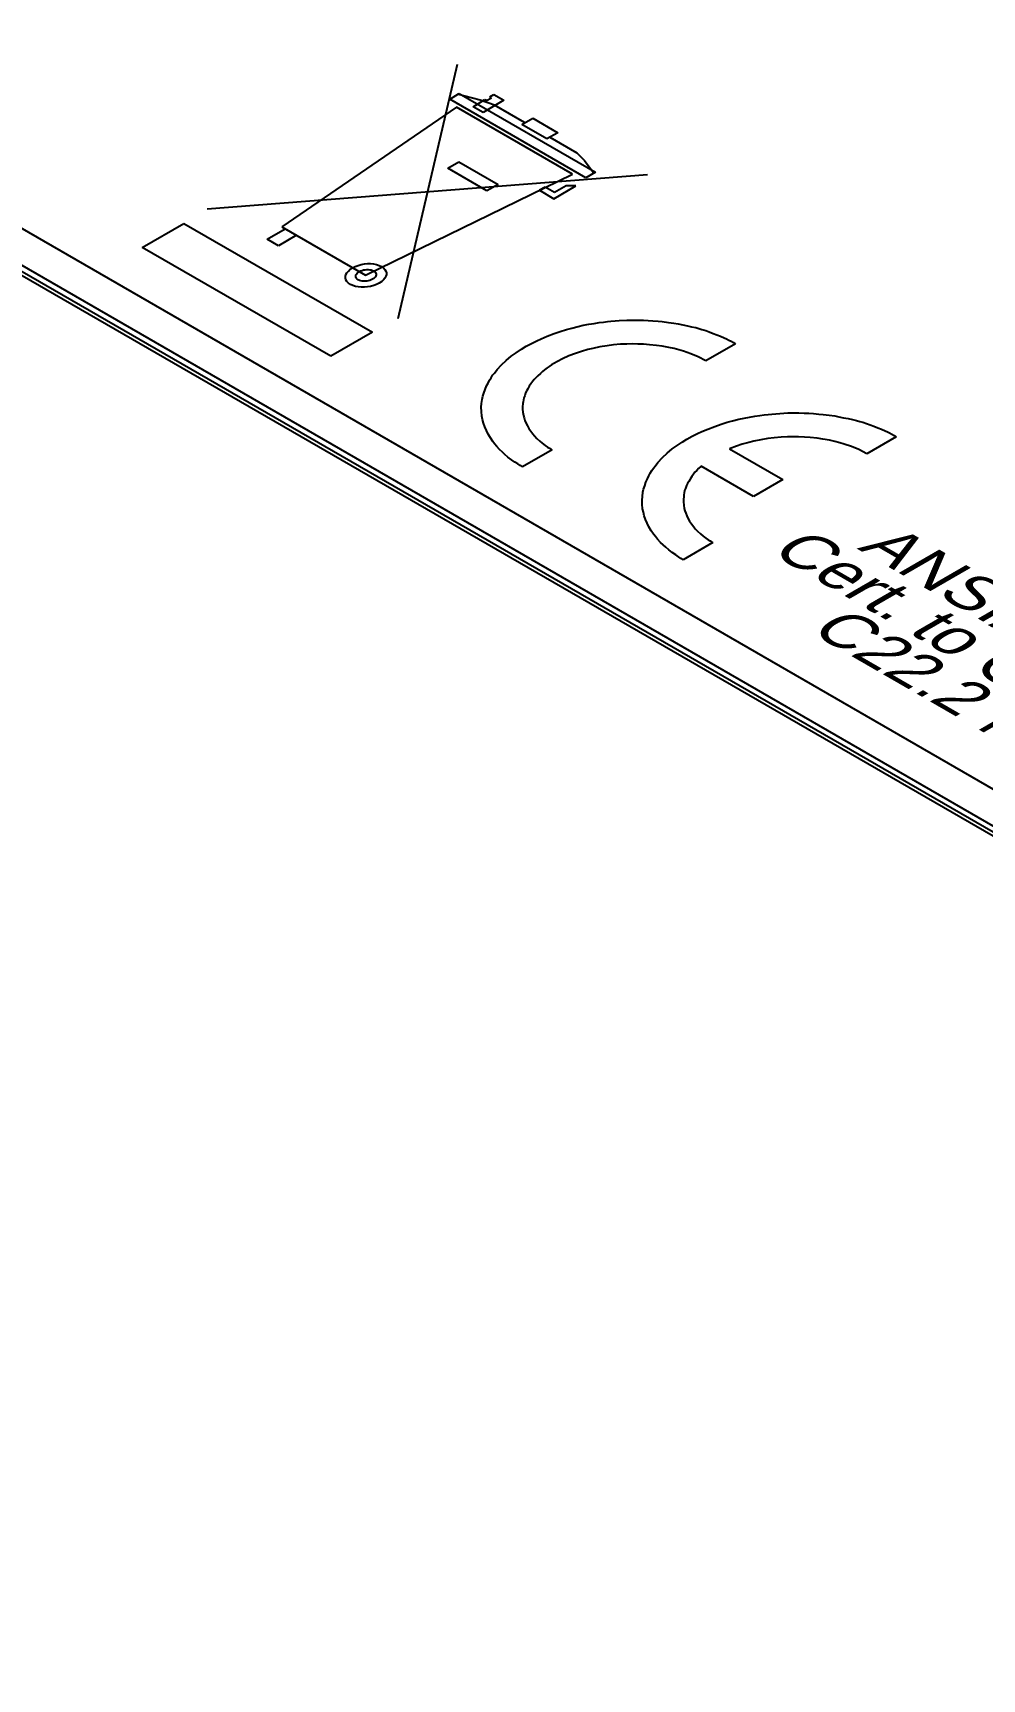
# Model space of a CAD drawing. Header units: inches. Extents: x 2.5 to 102.3, y 2 to 82.2.
# Drawn here: x 62.176 to 62.877, y 51.77 to 52.986 of the extents above; entities that cross this region are included whole.
import ezdxf

# ---------------------------------------------------------------- set-up
doc = ezdxf.new("R2010")
doc.units = ezdxf.units.IN
doc.header["$MEASUREMENT"] = 0
doc.layers.add('LABEL', color=2, linetype='Continuous')
doc.styles.add('Arial', font='arial.ttf')

msp = doc.modelspace()

# ---------------------------------------------------------------- linework, layer by layer
for p, q in [((64.5856, 51.4105), (14.7702, 80.1684)), ((64.59, 51.4109), (14.7746, 80.1687)), ((63.9424, 51.7893), (15.4455, 79.786))]:
    msp.add_line(p, q)
at = {"layer": 'LABEL'}
for p, q in [((60.3504, 53.8904), (63.1004, 52.3026)), ((62.4889, 52.9623), (62.4451, 52.7745)), ((62.4835, 52.9367), (62.4906, 52.9408)), ((62.584, 52.8787), (62.4835, 52.9367)), ((62.5059, 52.936), (62.4891, 52.9403)), ((62.4906, 52.9408), (62.5911, 52.8828)), ((62.5008, 52.9311), (62.5095, 52.9364)), ((62.5008, 52.9311), (62.5095, 52.9364)), ((62.5167, 52.9323), (62.5059, 52.936)), ((62.5235, 52.936), (62.5082, 52.9268)), ((62.5235, 52.936), (62.5082, 52.9268)), ((62.5095, 52.9364), (62.5108, 52.9357)), ((62.5095, 52.9364), (62.5108, 52.9357)), ((62.5108, 52.9357), (62.5144, 52.9378)), ((62.5108, 52.9357), (62.5144, 52.9378)), ((62.5132, 52.9385), (62.5162, 52.9402)), ((62.5132, 52.9385), (62.5162, 52.9402)), ((62.5144, 52.9378), (62.5132, 52.9385)), ((62.5144, 52.9378), (62.5132, 52.9385)), ((62.5162, 52.9402), (62.5235, 52.936)), ((62.5162, 52.9402), (62.5235, 52.936)), ((62.5387, 52.9196), (62.5167, 52.9323)), ((62.4886, 52.9308), (62.3595, 52.8424)), ((62.5742, 52.8814), (62.4886, 52.9308)), ((62.5082, 52.9268), (62.5008, 52.9311)), ((62.5082, 52.9268), (62.5008, 52.9311)), ((62.5368, 52.9179), (62.5449, 52.9226)), ((62.5449, 52.9226), (62.5634, 52.9119)), ((62.5553, 52.9073), (62.5368, 52.9179)), ((62.5634, 52.9119), (62.5553, 52.9073)), ((62.5575, 52.9087), (62.5773, 52.8972)), ((62.5773, 52.8972), (62.583, 52.8915)), ((62.482, 52.8857), (62.4902, 52.8905)), ((62.5109, 52.869), (62.482, 52.8857)), ((62.4902, 52.8905), (62.5192, 52.8738)), ((62.583, 52.8915), (62.5902, 52.8819)), ((62.5911, 52.8828), (62.584, 52.8787)), ((62.3043, 52.8557), (62.6296, 52.881)), ((62.4214, 52.8067), (62.5742, 52.8814)), ((62.5192, 52.8738), (62.5109, 52.869)), ((62.5539, 52.8718), (62.5497, 52.8694)), ((62.5539, 52.8718), (62.5497, 52.8694)), ((62.5609, 52.8678), (62.5539, 52.8718)), ((62.5609, 52.8678), (62.5539, 52.8718)), ((62.5604, 52.8632), (62.5766, 52.8726)), ((62.5604, 52.8632), (62.5766, 52.8726)), ((62.5694, 52.8726), (62.5609, 52.8678)), ((62.5694, 52.8726), (62.5609, 52.8678)), ((62.5766, 52.8726), (62.5694, 52.8726)), ((62.5766, 52.8726), (62.5694, 52.8726)), ((62.5497, 52.8694), (62.5604, 52.8632)), ((62.5497, 52.8694), (62.5604, 52.8632)), ((62.2565, 52.8272), (62.2872, 52.845)), ((62.2872, 52.845), (62.4264, 52.7646)), ((62.3487, 52.8333), (62.362, 52.841)), ((62.3703, 52.8362), (62.357, 52.8285)), ((62.3595, 52.8424), (62.4214, 52.8067)), ((62.362, 52.841), (62.3703, 52.8362)), ((62.3957, 52.7469), (62.2565, 52.8272)), ((62.357, 52.8285), (62.3487, 52.8333)), ((62.4076, 52.8085), (62.4087, 52.8098)), ((62.4087, 52.8098), (62.4101, 52.8111)), ((62.4101, 52.8111), (62.4118, 52.8122)), ((62.4118, 52.8122), (62.4138, 52.8132)), ((62.4138, 52.8132), (62.4159, 52.814)), ((62.4159, 52.814), (62.4182, 52.8146)), ((62.4167, 52.8094), (62.4177, 52.8099)), ((62.4177, 52.8099), (62.4188, 52.8103)), ((62.4182, 52.8146), (62.4205, 52.8151)), ((62.4188, 52.8103), (62.4199, 52.8106)), ((62.4199, 52.8106), (62.4211, 52.8108)), ((62.4205, 52.8151), (62.4228, 52.8153)), ((62.4211, 52.8108), (62.4222, 52.8109)), ((62.4222, 52.8109), (62.4234, 52.8109)), ((62.4228, 52.8153), (62.4251, 52.8153)), ((62.4234, 52.8109), (62.4245, 52.8108)), ((62.4245, 52.8108), (62.4255, 52.8106)), ((62.4251, 52.8153), (62.4273, 52.815)), ((62.4255, 52.8106), (62.4265, 52.8103)), ((62.4265, 52.8103), (62.4274, 52.8099)), ((62.4273, 52.815), (62.4294, 52.8146)), ((62.4274, 52.8099), (62.4281, 52.8094)), ((62.4294, 52.8146), (62.4314, 52.814)), ((62.4314, 52.814), (62.4331, 52.8132)), ((62.4331, 52.8132), (62.4346, 52.8122)), ((62.4346, 52.8122), (62.4357, 52.811)), ((62.4357, 52.811), (62.4364, 52.8098)), ((62.4364, 52.8098), (62.4368, 52.8085)), ((62.4066, 52.8059), (62.4069, 52.8072)), ((62.4066, 52.8045), (62.4066, 52.8059)), ((62.4069, 52.8033), (62.4066, 52.8045)), ((62.4069, 52.8072), (62.4076, 52.8085)), ((62.4076, 52.802), (62.4069, 52.8033)), ((62.4087, 52.8009), (62.4076, 52.802)), ((62.4102, 52.7999), (62.4087, 52.8009)), ((62.4119, 52.7991), (62.4102, 52.7999)), ((62.4139, 52.7984), (62.4119, 52.7991)), ((62.416, 52.798), (62.4139, 52.7984)), ((62.4141, 52.8062), (62.4143, 52.8069)), ((62.4141, 52.8055), (62.4141, 52.8062)), ((62.4143, 52.8049), (62.4141, 52.8055)), ((62.4143, 52.8069), (62.4146, 52.8075)), ((62.4146, 52.8043), (62.4143, 52.8049)), ((62.4146, 52.8075), (62.4152, 52.8082)), ((62.4152, 52.8037), (62.4146, 52.8043)), ((62.4152, 52.8082), (62.4159, 52.8088)), ((62.4159, 52.8032), (62.4152, 52.8037)), ((62.4159, 52.8088), (62.4167, 52.8094)), ((62.4168, 52.8028), (62.4159, 52.8032)), ((62.4182, 52.7978), (62.416, 52.798)), ((62.4178, 52.8025), (62.4168, 52.8028)), ((62.4188, 52.8023), (62.4178, 52.8025)), ((62.4205, 52.7978), (62.4182, 52.7978)), ((62.4199, 52.8022), (62.4188, 52.8023)), ((62.4211, 52.8022), (62.4199, 52.8022)), ((62.4228, 52.798), (62.4205, 52.7978)), ((62.4222, 52.8023), (62.4211, 52.8022)), ((62.4234, 52.8025), (62.4222, 52.8023)), ((62.4251, 52.7984), (62.4228, 52.798)), ((62.4245, 52.8028), (62.4234, 52.8025)), ((62.4256, 52.8032), (62.4245, 52.8028)), ((62.4274, 52.799), (62.4251, 52.7984)), ((62.4266, 52.8037), (62.4256, 52.8032)), ((62.4274, 52.8043), (62.4266, 52.8037)), ((62.4281, 52.8049), (62.4274, 52.8043)), ((62.4295, 52.7998), (62.4274, 52.799)), ((62.4281, 52.8094), (62.4287, 52.8088)), ((62.4287, 52.8055), (62.4281, 52.8049)), ((62.4287, 52.8088), (62.429, 52.8082)), ((62.429, 52.8062), (62.4287, 52.8055)), ((62.429, 52.8082), (62.4292, 52.8075)), ((62.4292, 52.8069), (62.429, 52.8062)), ((62.4292, 52.8075), (62.4292, 52.8069)), ((62.4315, 52.8008), (62.4295, 52.7998)), ((62.4333, 52.802), (62.4315, 52.8008)), ((62.4346, 52.8032), (62.4333, 52.802)), ((62.4357, 52.8045), (62.4346, 52.8032)), ((62.4364, 52.8059), (62.4357, 52.8045)), ((62.4368, 52.8072), (62.4364, 52.8059)), ((62.4368, 52.8085), (62.4368, 52.8072)), ((62.6086, 52.7732), (62.6144, 52.7735)), ((62.6144, 52.7735), (62.6185, 52.7736)), ((62.6185, 52.7736), (62.6225, 52.7736)), ((62.6225, 52.7736), (62.6265, 52.7735)), ((62.6265, 52.7735), (62.6301, 52.7733)), ((62.6301, 52.7733), (62.6334, 52.7731)), ((62.4264, 52.7646), (62.3957, 52.7469)), ((62.5511, 52.7598), (62.5554, 52.7617)), ((62.5554, 52.7617), (62.5606, 52.7636)), ((62.5606, 52.7636), (62.5651, 52.7652)), ((62.5651, 52.7652), (62.5697, 52.7666)), ((62.5697, 52.7666), (62.5736, 52.7676)), ((62.5736, 52.7676), (62.5783, 52.7689)), ((62.5783, 52.7689), (62.5821, 52.7697)), ((62.5821, 52.7697), (62.5862, 52.7705)), ((62.5862, 52.7705), (62.5902, 52.7711)), ((62.5902, 52.7711), (62.5938, 52.7718)), ((62.5938, 52.7718), (62.5971, 52.7721)), ((62.5971, 52.7721), (62.6, 52.7725)), ((62.6, 52.7725), (62.6025, 52.7728)), ((62.6025, 52.7728), (62.6057, 52.773)), ((62.6057, 52.773), (62.6086, 52.7732)), ((62.6334, 52.7731), (62.6374, 52.7728)), ((62.6374, 52.7728), (62.6405, 52.7725)), ((62.6405, 52.7725), (62.645, 52.7719)), ((62.645, 52.7719), (62.6491, 52.7713)), ((62.6491, 52.7713), (62.6522, 52.7708)), ((62.6522, 52.7708), (62.6557, 52.7701)), ((62.6557, 52.7701), (62.659, 52.7694)), ((62.659, 52.7694), (62.6621, 52.7687)), ((62.6621, 52.7687), (62.6652, 52.768)), ((62.6652, 52.768), (62.6676, 52.7673)), ((62.6676, 52.7673), (62.6698, 52.7667)), ((62.6698, 52.7667), (62.6727, 52.7658)), ((62.6727, 52.7658), (62.6752, 52.7649)), ((62.6752, 52.7649), (62.678, 52.7637)), ((62.678, 52.7637), (62.6808, 52.7627)), ((62.6808, 52.7627), (62.6836, 52.7616)), ((62.6836, 52.7616), (62.6863, 52.7604)), ((62.529, 52.747), (62.5327, 52.7495)), ((62.5327, 52.7495), (62.5365, 52.752)), ((62.5365, 52.752), (62.54, 52.7542)), ((62.54, 52.7542), (62.5439, 52.7563)), ((62.5439, 52.7563), (62.5478, 52.7583)), ((62.5478, 52.7583), (62.5511, 52.7598)), ((62.5809, 52.7504), (62.5764, 52.749)), ((62.5856, 52.7518), (62.5809, 52.7504)), ((62.5893, 52.7526), (62.5856, 52.7518)), ((62.5944, 52.7538), (62.5893, 52.7526)), ((62.5997, 52.7546), (62.5944, 52.7538)), ((62.6045, 52.7552), (62.5997, 52.7546)), ((62.6097, 52.7557), (62.6045, 52.7552)), ((62.6143, 52.7559), (62.6097, 52.7557)), ((62.6184, 52.756), (62.6143, 52.7559)), ((62.6225, 52.7559), (62.6184, 52.756)), ((62.6267, 52.7557), (62.6225, 52.7559)), ((62.631, 52.7554), (62.6267, 52.7557)), ((62.6362, 52.7549), (62.631, 52.7554)), ((62.6404, 52.7542), (62.6362, 52.7549)), ((62.6454, 52.7533), (62.6404, 52.7542)), ((62.6492, 52.7525), (62.6454, 52.7533)), ((62.6528, 52.7515), (62.6492, 52.7525)), ((62.6561, 52.7506), (62.6528, 52.7515)), ((62.6615, 52.7486), (62.6561, 52.7506)), ((62.6945, 52.756), (62.6727, 52.7434)), ((62.6863, 52.7604), (62.6879, 52.7596)), ((62.6879, 52.7596), (62.6897, 52.7588)), ((62.6897, 52.7588), (62.6914, 52.7579)), ((62.6914, 52.7579), (62.693, 52.7569)), ((62.693, 52.7569), (62.6945, 52.756)), ((62.5165, 52.7344), (62.5186, 52.7371)), ((62.5186, 52.7371), (62.5218, 52.7406)), ((62.5218, 52.7406), (62.5253, 52.7437)), ((62.5253, 52.7437), (62.529, 52.747)), ((62.5536, 52.7369), (62.552, 52.7356)), ((62.5555, 52.7382), (62.5536, 52.7369)), ((62.5569, 52.7393), (62.5555, 52.7382)), ((62.5587, 52.7405), (62.5569, 52.7393)), ((62.5604, 52.7415), (62.5587, 52.7405)), ((62.5632, 52.7431), (62.5604, 52.7415)), ((62.5668, 52.745), (62.5632, 52.7431)), ((62.5714, 52.7471), (62.5668, 52.745)), ((62.5764, 52.749), (62.5714, 52.7471)), ((62.6669, 52.7464), (62.6615, 52.7486)), ((62.6727, 52.7434), (62.6669, 52.7464)), ((62.5096, 52.7223), (62.5107, 52.7249)), ((62.5107, 52.7249), (62.5119, 52.7271)), ((62.5119, 52.7271), (62.5129, 52.7292)), ((62.5129, 52.7292), (62.5141, 52.7309)), ((62.5141, 52.7309), (62.5152, 52.7328)), ((62.5152, 52.7328), (62.5165, 52.7344)), ((62.5423, 52.7247), (62.5412, 52.7229)), ((62.5434, 52.7266), (62.5423, 52.7247)), ((62.5448, 52.7284), (62.5434, 52.7266)), ((62.5459, 52.7298), (62.5448, 52.7284)), ((62.5471, 52.731), (62.5459, 52.7298)), ((62.5485, 52.7325), (62.5471, 52.731)), ((62.5505, 52.7342), (62.5485, 52.7325)), ((62.552, 52.7356), (62.5505, 52.7342)), ((62.5071, 52.7119), (62.5074, 52.7149)), ((62.5074, 52.7149), (62.508, 52.7173)), ((62.508, 52.7173), (62.5087, 52.7197)), ((62.5087, 52.7197), (62.5096, 52.7223)), ((62.5378, 52.7132), (62.5375, 52.7119)), ((62.538, 52.7146), (62.5378, 52.7132)), ((62.5383, 52.7162), (62.538, 52.7146)), ((62.5389, 52.7177), (62.5383, 52.7162)), ((62.5396, 52.7198), (62.5389, 52.7177)), ((62.5404, 52.7215), (62.5396, 52.7198)), ((62.5412, 52.7229), (62.5404, 52.7215)), ((62.5068, 52.7092), (62.5071, 52.7119)), ((62.507, 52.706), (62.5068, 52.7092)), ((62.5073, 52.7027), (62.507, 52.706)), ((62.5078, 52.7001), (62.5073, 52.7027)), ((62.5375, 52.7119), (62.5373, 52.7095)), ((62.5373, 52.7095), (62.5373, 52.7079)), ((62.5373, 52.7079), (62.5376, 52.7055)), ((62.5376, 52.7055), (62.538, 52.7031)), ((62.538, 52.7031), (62.5385, 52.7013)), ((62.5385, 52.7013), (62.539, 52.6995)), ((62.6971, 52.7003), (62.7009, 52.7011)), ((62.7009, 52.7011), (62.705, 52.7019)), ((62.705, 52.7019), (62.7089, 52.7026)), ((62.7089, 52.7026), (62.7126, 52.7032)), ((62.7126, 52.7032), (62.7158, 52.7036)), ((62.7158, 52.7036), (62.7186, 52.7039)), ((62.7186, 52.7039), (62.7213, 52.7042)), ((62.7213, 52.7042), (62.7244, 52.7044)), ((62.7244, 52.7044), (62.7274, 52.7047)), ((62.7274, 52.7047), (62.7331, 52.705)), ((62.7331, 52.705), (62.7373, 52.705)), ((62.7373, 52.705), (62.7413, 52.705)), ((62.7413, 52.705), (62.7452, 52.7049)), ((62.7452, 52.7049), (62.7488, 52.7048)), ((62.7488, 52.7048), (62.7522, 52.7046)), ((62.7522, 52.7046), (62.7561, 52.7042)), ((62.7561, 52.7042), (62.7593, 52.7039)), ((62.7593, 52.7039), (62.7637, 52.7033)), ((62.7637, 52.7033), (62.7678, 52.7028)), ((62.7678, 52.7028), (62.7709, 52.7022)), ((62.7709, 52.7022), (62.7744, 52.7015)), ((62.7744, 52.7015), (62.7777, 52.7009)), ((62.7777, 52.7009), (62.7809, 52.7001)), ((62.5085, 52.6975), (62.5078, 52.7001)), ((62.5094, 52.6948), (62.5085, 52.6975)), ((62.5106, 52.6921), (62.5094, 52.6948)), ((62.5118, 52.6894), (62.5106, 52.6921)), ((62.5137, 52.6865), (62.5118, 52.6894)), ((62.539, 52.6995), (62.5398, 52.6976)), ((62.5398, 52.6976), (62.5409, 52.6955)), ((62.5409, 52.6955), (62.542, 52.6936)), ((62.542, 52.6936), (62.5433, 52.6915)), ((62.5433, 52.6915), (62.545, 52.6895)), ((62.545, 52.6895), (62.5462, 52.6881)), ((62.6626, 52.6878), (62.6665, 52.6897)), ((62.6665, 52.6897), (62.6698, 52.6913)), ((62.6698, 52.6913), (62.6742, 52.6931)), ((62.6742, 52.6931), (62.6793, 52.6951)), ((62.6793, 52.6951), (62.6839, 52.6966)), ((62.6839, 52.6966), (62.6885, 52.6981)), ((62.6885, 52.6981), (62.6924, 52.6991)), ((62.6924, 52.6991), (62.6971, 52.7003)), ((62.7809, 52.7001), (62.784, 52.6994)), ((62.784, 52.6994), (62.7863, 52.6987)), ((62.7863, 52.6987), (62.7885, 52.6981)), ((62.7885, 52.6981), (62.7914, 52.6972)), ((62.7914, 52.6972), (62.794, 52.6963)), ((62.794, 52.6963), (62.7967, 52.6952)), ((62.7967, 52.6952), (62.7996, 52.6941)), ((62.7996, 52.6941), (62.8024, 52.693)), ((62.8024, 52.693), (62.805, 52.6918)), ((62.805, 52.6918), (62.8067, 52.6911)), ((62.8067, 52.6911), (62.8084, 52.6902)), ((62.8084, 52.6902), (62.8101, 52.6893)), ((62.8101, 52.6893), (62.8118, 52.6884)), ((62.8118, 52.6884), (62.8132, 52.6874)), ((62.5153, 52.684), (62.5137, 52.6865)), ((62.5167, 52.6822), (62.5153, 52.684)), ((62.5183, 52.6803), (62.5167, 52.6822)), ((62.5204, 52.678), (62.5183, 52.6803)), ((62.5224, 52.676), (62.5204, 52.678)), ((62.5591, 52.6778), (62.5372, 52.6651)), ((62.5462, 52.6881), (62.5479, 52.6861)), ((62.5479, 52.6861), (62.55, 52.6842)), ((62.55, 52.6842), (62.5519, 52.6826)), ((62.5519, 52.6826), (62.5539, 52.681)), ((62.5539, 52.681), (62.5557, 52.6798)), ((62.5557, 52.6798), (62.5571, 52.679)), ((62.5571, 52.679), (62.5582, 52.6783)), ((62.5582, 52.6783), (62.5591, 52.6778)), ((62.644, 52.6752), (62.6478, 52.6784)), ((62.6478, 52.6784), (62.6514, 52.681)), ((62.6514, 52.681), (62.6552, 52.6835)), ((62.6552, 52.6835), (62.6587, 52.6856)), ((62.6587, 52.6856), (62.6626, 52.6878)), ((62.6952, 52.6804), (62.6902, 52.6785)), ((62.6902, 52.6785), (62.7295, 52.6558)), ((62.6996, 52.6819), (62.6952, 52.6804)), ((62.7043, 52.6832), (62.6996, 52.6819)), ((62.708, 52.6841), (62.7043, 52.6832)), ((62.7132, 52.6852), (62.708, 52.6841)), ((62.7185, 52.686), (62.7132, 52.6852)), ((62.7232, 52.6867), (62.7185, 52.686)), ((62.7284, 52.6871), (62.7232, 52.6867)), ((62.733, 52.6873), (62.7284, 52.6871)), ((62.7371, 52.6874), (62.733, 52.6873)), ((62.7412, 52.6874), (62.7371, 52.6874)), ((62.7455, 52.6872), (62.7412, 52.6874)), ((62.7497, 52.6868), (62.7455, 52.6872)), ((62.7549, 52.6863), (62.7497, 52.6868)), ((62.7591, 52.6857), (62.7549, 52.6863)), ((62.7641, 52.6848), (62.7591, 52.6857)), ((62.7679, 52.684), (62.7641, 52.6848)), ((62.7715, 52.6829), (62.7679, 52.684)), ((62.7748, 52.682), (62.7715, 52.6829)), ((62.7802, 52.6801), (62.7748, 52.682)), ((62.7857, 52.6779), (62.7802, 52.6801)), ((62.7915, 52.6749), (62.7857, 52.6779)), ((62.8132, 52.6874), (62.7915, 52.6749)), ((62.5243, 52.6744), (62.5224, 52.676)), ((62.5265, 52.6724), (62.5243, 52.6744)), ((62.5292, 52.6704), (62.5265, 52.6724)), ((62.5317, 52.6687), (62.5292, 52.6704)), ((62.5337, 52.6673), (62.5317, 52.6687)), ((62.5356, 52.6661), (62.5337, 52.6673)), ((62.5372, 52.6651), (62.5356, 52.6661)), ((62.6328, 52.6624), (62.634, 52.6642)), ((62.634, 52.6642), (62.6352, 52.6658)), ((62.6352, 52.6658), (62.6373, 52.6685)), ((62.6373, 52.6685), (62.6406, 52.672)), ((62.6406, 52.672), (62.644, 52.6752)), ((62.6673, 52.664), (62.6659, 52.6625)), ((62.6692, 52.6657), (62.6673, 52.664)), ((62.7079, 52.6433), (62.6692, 52.6657)), ((62.6275, 52.6512), (62.6284, 52.6538)), ((62.6284, 52.6538), (62.6295, 52.6564)), ((62.6295, 52.6564), (62.6306, 52.6585)), ((62.6306, 52.6585), (62.6316, 52.6606)), ((62.6316, 52.6606), (62.6328, 52.6624)), ((62.6591, 52.6529), (62.6583, 52.6513)), ((62.66, 52.6543), (62.6591, 52.6529)), ((62.6611, 52.6562), (62.66, 52.6543)), ((62.6622, 52.658), (62.6611, 52.6562)), ((62.6635, 52.6598), (62.6622, 52.658)), ((62.6646, 52.6613), (62.6635, 52.6598)), ((62.6659, 52.6625), (62.6646, 52.6613)), ((62.7295, 52.6558), (62.7079, 52.6433)), ((62.6256, 52.6406), (62.6258, 52.6434)), ((62.6257, 52.6375), (62.6256, 52.6406)), ((62.6258, 52.6434), (62.6262, 52.6464)), ((62.6262, 52.6464), (62.6267, 52.6487)), ((62.6267, 52.6487), (62.6275, 52.6512)), ((62.6563, 52.6434), (62.6561, 52.641)), ((62.6561, 52.641), (62.6561, 52.6393)), ((62.6565, 52.6446), (62.6563, 52.6434)), ((62.6567, 52.6461), (62.6565, 52.6446)), ((62.657, 52.6476), (62.6567, 52.6461)), ((62.6576, 52.6491), (62.657, 52.6476)), ((62.6583, 52.6513), (62.6576, 52.6491)), ((62.626, 52.6342), (62.6257, 52.6375)), ((62.6266, 52.6316), (62.626, 52.6342)), ((62.6272, 52.6289), (62.6266, 52.6316)), ((62.6281, 52.6262), (62.6272, 52.6289)), ((62.6561, 52.6393), (62.6563, 52.6369)), ((62.6563, 52.6369), (62.6567, 52.6345)), ((62.6567, 52.6345), (62.6572, 52.6328)), ((62.6572, 52.6328), (62.6578, 52.631)), ((62.6578, 52.631), (62.6586, 52.6291)), ((62.6586, 52.6291), (62.6596, 52.6269)), ((62.6293, 52.6236), (62.6281, 52.6262)), ((62.6306, 52.6209), (62.6293, 52.6236)), ((62.6324, 52.6179), (62.6306, 52.6209)), ((62.634, 52.6155), (62.6324, 52.6179)), ((62.6354, 52.6137), (62.634, 52.6155)), ((62.6596, 52.6269), (62.6607, 52.6251)), ((62.6607, 52.6251), (62.6621, 52.623)), ((62.6621, 52.623), (62.6638, 52.6209)), ((62.6638, 52.6209), (62.6649, 52.6195)), ((62.6649, 52.6195), (62.6666, 52.6176)), ((62.6666, 52.6176), (62.6688, 52.6156)), ((62.6688, 52.6156), (62.6707, 52.614)), ((62.637, 52.6117), (62.6354, 52.6137)), ((62.6392, 52.6094), (62.637, 52.6117)), ((62.6412, 52.6075), (62.6392, 52.6094)), ((62.643, 52.6058), (62.6412, 52.6075)), ((62.6453, 52.6039), (62.643, 52.6058)), ((62.6479, 52.6019), (62.6453, 52.6039)), ((62.6778, 52.6093), (62.6559, 52.5966)), ((62.6707, 52.614), (62.6726, 52.6125)), ((62.6726, 52.6125), (62.6745, 52.6113)), ((62.6745, 52.6113), (62.6758, 52.6105)), ((62.6758, 52.6105), (62.6769, 52.6098)), ((62.6769, 52.6098), (62.6778, 52.6093)), ((62.6504, 52.6001), (62.6479, 52.6019)), ((62.6524, 52.5987), (62.6504, 52.6001)), ((62.6543, 52.5975), (62.6524, 52.5987)), ((62.6559, 52.5966), (62.6543, 52.5975))]:
    msp.add_line(p, q, dxfattribs=at)

# ---------------------------------------------------------------- texts
at = {"layer": 'LABEL', "style": 'Arial', "oblique": 30, "width": 1.154701}
for s, p in [('ANSI/UL Std. 1573', (62.7839, 52.6049)), ('Cert. to CAN/CSA Std', (62.7189, 52.6023)), ('C22.2 No. 250.0', (62.748, 52.544))]:
    msp.add_text(s, height=0.029878, rotation=330, dxfattribs=at).set_placement(p)

doc.saveas('drawing.dxf')
